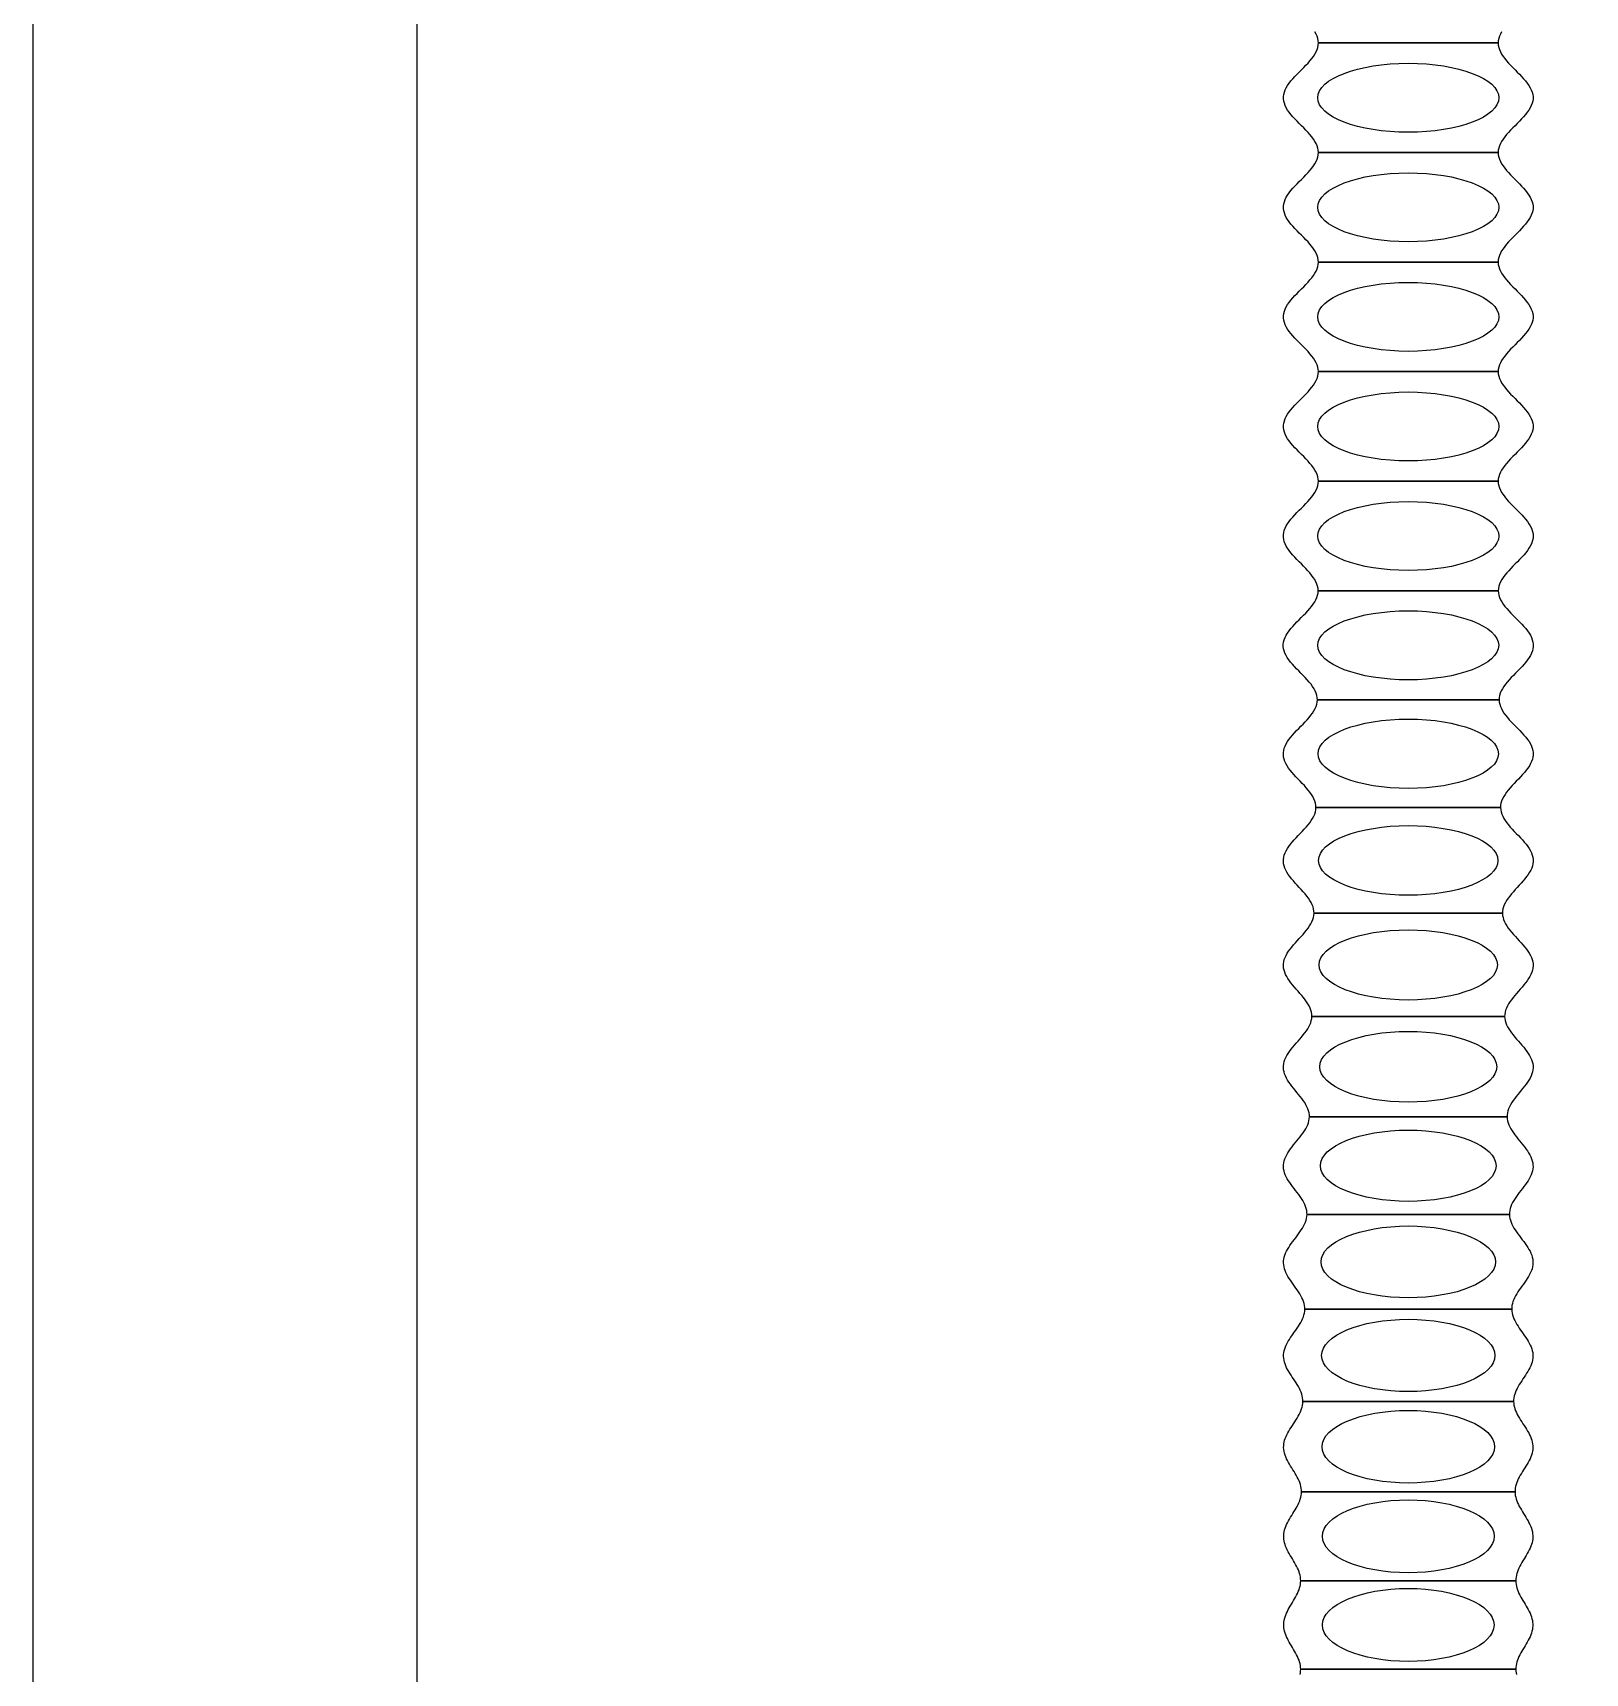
# Model space of a CAD drawing. Extents: x -130 to 140, y -1310 to 20.
# Drawn here: x -8.8 to -0.9, y -37.55 to -29.2 of the extents above; entities that cross this region are included whole.
import ezdxf

# ---------------------------------------------------------------- set-up
doc = ezdxf.new("R2010")
doc.units = 0

msp = doc.modelspace()

# ---------------------------------------------------------------- linework, layer by layer
at = {"layer": 'cure'}
msp.add_lwpolyline([(-6.8462, -52.5996), (6.8462, -52.5996), (6.8462, -22), (-6.8462, -22)], close=True, dxfattribs=at)
at = {"layer": 'M1_Neg'}
for points in [[(-1.3251, -29.1919), (-1.3313, -29.2033), (-1.3362, -29.2147), (-1.3398, -29.226), (-1.342, -29.2374), (-1.3427, -29.2488), (-2.2573, -29.2488), (-2.258, -29.2374), (-2.2602, -29.226), (-2.2638, -29.2147), (-2.2687, -29.2033), (-2.2749, -29.1919)], [(-2.3503, -37.5525), (-2.3486, -37.5433), (-2.3476, -37.534), (-2.3473, -37.5248), (-1.2527, -37.5248), (-1.2524, -37.534), (-1.2514, -37.5433), (-1.2497, -37.5525)]]:
    msp.add_lwpolyline(points, dxfattribs=at)
for points in [[(-2.2573, -29.8064), (-2.258, -29.795), (-2.2602, -29.7836), (-2.2638, -29.7723), (-2.2687, -29.7609), (-2.2749, -29.7495), (-2.2823, -29.7381), (-2.2907, -29.7267), (-2.3001, -29.7154), (-2.3102, -29.704), (-2.3209, -29.6926), (-2.332, -29.6812), (-2.3433, -29.6698), (-2.3547, -29.6585), (-2.366, -29.6471), (-2.3769, -29.6357), (-2.3873, -29.6243), (-2.397, -29.6129), (-2.406, -29.6016), (-2.4139, -29.5902), (-2.4207, -29.5788), (-2.4263, -29.5674), (-2.4306, -29.556), (-2.4334, -29.5447), (-2.4349, -29.5333), (-2.4349, -29.5219), (-2.4334, -29.5105), (-2.4306, -29.4992), (-2.4263, -29.4878), (-2.4207, -29.4764), (-2.4139, -29.465), (-2.406, -29.4536), (-2.397, -29.4423), (-2.3873, -29.4309), (-2.3769, -29.4195), (-2.366, -29.4081), (-2.3547, -29.3967), (-2.3433, -29.3854), (-2.332, -29.374), (-2.3209, -29.3626), (-2.3102, -29.3512), (-2.3001, -29.3398), (-2.2907, -29.3285), (-2.2823, -29.3171), (-2.2749, -29.3057), (-2.2687, -29.2943), (-2.2638, -29.2829), (-2.2602, -29.2716), (-2.258, -29.2602), (-2.2573, -29.2488), (-1.3427, -29.2488), (-1.342, -29.2602), (-1.3398, -29.2716), (-1.3362, -29.2829), (-1.3313, -29.2943), (-1.3251, -29.3057), (-1.3177, -29.3171), (-1.3093, -29.3285), (-1.2999, -29.3398), (-1.2898, -29.3512), (-1.2791, -29.3626), (-1.268, -29.374), (-1.2567, -29.3854), (-1.2453, -29.3967), (-1.234, -29.4081), (-1.2231, -29.4195), (-1.2127, -29.4309), (-1.203, -29.4423), (-1.194, -29.4536), (-1.1861, -29.465), (-1.1793, -29.4764), (-1.1737, -29.4878), (-1.1694, -29.4992), (-1.1666, -29.5105), (-1.1651, -29.5219), (-1.1651, -29.5333), (-1.1666, -29.5447), (-1.1694, -29.556), (-1.1737, -29.5674), (-1.1793, -29.5788), (-1.1861, -29.5902), (-1.194, -29.6016), (-1.203, -29.6129), (-1.2127, -29.6243), (-1.2231, -29.6357), (-1.234, -29.6471), (-1.2453, -29.6585), (-1.2567, -29.6698), (-1.268, -29.6812), (-1.2791, -29.6926), (-1.2898, -29.704), (-1.2999, -29.7154), (-1.3093, -29.7267), (-1.3177, -29.7381), (-1.3251, -29.7495), (-1.3313, -29.7609), (-1.3362, -29.7723), (-1.3398, -29.7836), (-1.342, -29.795), (-1.3427, -29.8064)], [(-2.2573, -30.364), (-2.258, -30.3526), (-2.2602, -30.3412), (-2.2638, -30.3299), (-2.2687, -30.3185), (-2.2749, -30.3071), (-2.2823, -30.2957), (-2.2907, -30.2843), (-2.3001, -30.273), (-2.3102, -30.2616), (-2.3209, -30.2502), (-2.332, -30.2388), (-2.3433, -30.2274), (-2.3547, -30.2161), (-2.366, -30.2047), (-2.3769, -30.1933), (-2.3873, -30.1819), (-2.397, -30.1705), (-2.406, -30.1592), (-2.4139, -30.1478), (-2.4207, -30.1364), (-2.4263, -30.125), (-2.4306, -30.1136), (-2.4334, -30.1023), (-2.4349, -30.0909), (-2.4349, -30.0795), (-2.4334, -30.0681), (-2.4306, -30.0568), (-2.4263, -30.0454), (-2.4207, -30.034), (-2.4139, -30.0226), (-2.406, -30.0112), (-2.397, -29.9999), (-2.3873, -29.9885), (-2.3769, -29.9771), (-2.366, -29.9657), (-2.3547, -29.9543), (-2.3433, -29.943), (-2.332, -29.9316), (-2.3209, -29.9202), (-2.3102, -29.9088), (-2.3001, -29.8974), (-2.2907, -29.8861), (-2.2823, -29.8747), (-2.2749, -29.8633), (-2.2687, -29.8519), (-2.2638, -29.8405), (-2.2602, -29.8292), (-2.258, -29.8178), (-2.2573, -29.8064), (-1.3427, -29.8064), (-1.342, -29.8178), (-1.3398, -29.8292), (-1.3362, -29.8405), (-1.3313, -29.8519), (-1.3251, -29.8633), (-1.3177, -29.8747), (-1.3093, -29.8861), (-1.2999, -29.8974), (-1.2898, -29.9088), (-1.2791, -29.9202), (-1.268, -29.9316), (-1.2567, -29.943), (-1.2453, -29.9543), (-1.234, -29.9657), (-1.2231, -29.9771), (-1.2127, -29.9885), (-1.203, -29.9999), (-1.194, -30.0112), (-1.1861, -30.0226), (-1.1793, -30.034), (-1.1737, -30.0454), (-1.1694, -30.0568), (-1.1666, -30.0681), (-1.1651, -30.0795), (-1.1651, -30.0909), (-1.1666, -30.1023), (-1.1694, -30.1136), (-1.1737, -30.125), (-1.1793, -30.1364), (-1.1861, -30.1478), (-1.194, -30.1592), (-1.203, -30.1705), (-1.2127, -30.1819), (-1.2231, -30.1933), (-1.234, -30.2047), (-1.2453, -30.2161), (-1.2567, -30.2274), (-1.268, -30.2388), (-1.2791, -30.2502), (-1.2898, -30.2616), (-1.2999, -30.273), (-1.3093, -30.2843), (-1.3177, -30.2957), (-1.3251, -30.3071), (-1.3313, -30.3185), (-1.3362, -30.3299), (-1.3398, -30.3412), (-1.342, -30.3526), (-1.3427, -30.364)], [(-2.2573, -30.9216), (-2.258, -30.9102), (-2.2602, -30.8988), (-2.2638, -30.8875), (-2.2687, -30.8761), (-2.2749, -30.8647), (-2.2823, -30.8533), (-2.2907, -30.8419), (-2.3001, -30.8306), (-2.3102, -30.8192), (-2.3209, -30.8078), (-2.332, -30.7964), (-2.3433, -30.785), (-2.3547, -30.7737), (-2.366, -30.7623), (-2.3769, -30.7509), (-2.3873, -30.7395), (-2.397, -30.7281), (-2.406, -30.7168), (-2.4139, -30.7054), (-2.4207, -30.694), (-2.4263, -30.6826), (-2.4306, -30.6712), (-2.4334, -30.6599), (-2.4349, -30.6485), (-2.4349, -30.6371), (-2.4334, -30.6257), (-2.4306, -30.6144), (-2.4263, -30.603), (-2.4207, -30.5916), (-2.4139, -30.5802), (-2.406, -30.5688), (-2.397, -30.5575), (-2.3873, -30.5461), (-2.3769, -30.5347), (-2.366, -30.5233), (-2.3547, -30.5119), (-2.3433, -30.5006), (-2.332, -30.4892), (-2.3209, -30.4778), (-2.3102, -30.4664), (-2.3001, -30.455), (-2.2907, -30.4437), (-2.2823, -30.4323), (-2.2749, -30.4209), (-2.2687, -30.4095), (-2.2638, -30.3981), (-2.2602, -30.3868), (-2.258, -30.3754), (-2.2573, -30.364), (-1.3427, -30.364), (-1.342, -30.3754), (-1.3398, -30.3868), (-1.3362, -30.3981), (-1.3313, -30.4095), (-1.3251, -30.4209), (-1.3177, -30.4323), (-1.3093, -30.4437), (-1.2999, -30.455), (-1.2898, -30.4664), (-1.2791, -30.4778), (-1.268, -30.4892), (-1.2567, -30.5006), (-1.2453, -30.5119), (-1.234, -30.5233), (-1.2231, -30.5347), (-1.2127, -30.5461), (-1.203, -30.5575), (-1.194, -30.5688), (-1.1861, -30.5802), (-1.1793, -30.5916), (-1.1737, -30.603), (-1.1694, -30.6144), (-1.1666, -30.6257), (-1.1651, -30.6371), (-1.1651, -30.6485), (-1.1666, -30.6599), (-1.1694, -30.6712), (-1.1737, -30.6826), (-1.1793, -30.694), (-1.1861, -30.7054), (-1.194, -30.7168), (-1.203, -30.7281), (-1.2127, -30.7395), (-1.2231, -30.7509), (-1.234, -30.7623), (-1.2453, -30.7737), (-1.2567, -30.785), (-1.268, -30.7964), (-1.2791, -30.8078), (-1.2898, -30.8192), (-1.2999, -30.8306), (-1.3093, -30.8419), (-1.3177, -30.8533), (-1.3251, -30.8647), (-1.3313, -30.8761), (-1.3362, -30.8875), (-1.3398, -30.8988), (-1.342, -30.9102), (-1.3427, -30.9216)], [(-2.2573, -31.4792), (-2.258, -31.4678), (-2.2602, -31.4564), (-2.2638, -31.4451), (-2.2687, -31.4337), (-2.2749, -31.4223), (-2.2823, -31.4109), (-2.2907, -31.3995), (-2.3001, -31.3882), (-2.3102, -31.3768), (-2.3209, -31.3654), (-2.332, -31.354), (-2.3433, -31.3426), (-2.3547, -31.3313), (-2.366, -31.3199), (-2.3769, -31.3085), (-2.3873, -31.2971), (-2.397, -31.2857), (-2.406, -31.2744), (-2.4139, -31.263), (-2.4207, -31.2516), (-2.4263, -31.2402), (-2.4306, -31.2288), (-2.4334, -31.2175), (-2.4349, -31.2061), (-2.4349, -31.1947), (-2.4334, -31.1833), (-2.4306, -31.172), (-2.4263, -31.1606), (-2.4207, -31.1492), (-2.4139, -31.1378), (-2.406, -31.1264), (-2.397, -31.1151), (-2.3873, -31.1037), (-2.3769, -31.0923), (-2.366, -31.0809), (-2.3547, -31.0695), (-2.3433, -31.0582), (-2.332, -31.0468), (-2.3209, -31.0354), (-2.3102, -31.024), (-2.3001, -31.0126), (-2.2907, -31.0013), (-2.2823, -30.9899), (-2.2749, -30.9785), (-2.2687, -30.9671), (-2.2638, -30.9557), (-2.2602, -30.9444), (-2.258, -30.933), (-2.2573, -30.9216), (-1.3427, -30.9216), (-1.342, -30.933), (-1.3398, -30.9444), (-1.3362, -30.9557), (-1.3313, -30.9671), (-1.3251, -30.9785), (-1.3177, -30.9899), (-1.3093, -31.0013), (-1.2999, -31.0126), (-1.2898, -31.024), (-1.2791, -31.0354), (-1.268, -31.0468), (-1.2567, -31.0582), (-1.2453, -31.0695), (-1.234, -31.0809), (-1.2231, -31.0923), (-1.2127, -31.1037), (-1.203, -31.1151), (-1.194, -31.1264), (-1.1861, -31.1378), (-1.1793, -31.1492), (-1.1737, -31.1606), (-1.1694, -31.172), (-1.1666, -31.1833), (-1.1651, -31.1947), (-1.1651, -31.2061), (-1.1666, -31.2175), (-1.1694, -31.2288), (-1.1737, -31.2402), (-1.1793, -31.2516), (-1.1861, -31.263), (-1.194, -31.2744), (-1.203, -31.2857), (-1.2127, -31.2971), (-1.2231, -31.3085), (-1.234, -31.3199), (-1.2453, -31.3313), (-1.2567, -31.3426), (-1.268, -31.354), (-1.2791, -31.3654), (-1.2898, -31.3768), (-1.2999, -31.3882), (-1.3093, -31.3995), (-1.3177, -31.4109), (-1.3251, -31.4223), (-1.3313, -31.4337), (-1.3362, -31.4451), (-1.3398, -31.4564), (-1.342, -31.4678), (-1.3427, -31.4792)], [(-2.2583, -32.0368), (-2.259, -32.0254), (-2.2612, -32.014), (-2.2648, -32.0027), (-2.2697, -31.9913), (-2.2759, -31.9799), (-2.2832, -31.9685), (-2.2917, -31.9571), (-2.301, -31.9458), (-2.3111, -31.9344), (-2.3217, -31.923), (-2.3328, -31.9116), (-2.3441, -31.9002), (-2.3555, -31.8889), (-2.3667, -31.8775), (-2.3776, -31.8661), (-2.388, -31.8547), (-2.3977, -31.8433), (-2.4066, -31.832), (-2.4145, -31.8206), (-2.4213, -31.8092), (-2.4269, -31.7978), (-2.4311, -31.7864), (-2.434, -31.7751), (-2.4354, -31.7637), (-2.4354, -31.7523), (-2.4339, -31.7409), (-2.431, -31.7296), (-2.4267, -31.7182), (-2.4211, -31.7068), (-2.4143, -31.6954), (-2.4063, -31.684), (-2.3974, -31.6727), (-2.3876, -31.6613), (-2.3772, -31.6499), (-2.3663, -31.6385), (-2.355, -31.6271), (-2.3436, -31.6158), (-2.3322, -31.6044), (-2.3211, -31.593), (-2.3104, -31.5816), (-2.3003, -31.5702), (-2.2909, -31.5589), (-2.2824, -31.5475), (-2.275, -31.5361), (-2.2688, -31.5247), (-2.2638, -31.5133), (-2.2602, -31.502), (-2.258, -31.4906), (-2.2573, -31.4792), (-1.3427, -31.4792), (-1.342, -31.4906), (-1.3398, -31.502), (-1.3362, -31.5133), (-1.3312, -31.5247), (-1.325, -31.5361), (-1.3176, -31.5475), (-1.3091, -31.5589), (-1.2997, -31.5702), (-1.2896, -31.5816), (-1.2789, -31.593), (-1.2678, -31.6044), (-1.2564, -31.6158), (-1.245, -31.6271), (-1.2337, -31.6385), (-1.2228, -31.6499), (-1.2124, -31.6613), (-1.2026, -31.6727), (-1.1937, -31.684), (-1.1857, -31.6954), (-1.1789, -31.7068), (-1.1733, -31.7182), (-1.169, -31.7296), (-1.1661, -31.7409), (-1.1646, -31.7523), (-1.1646, -31.7637), (-1.166, -31.7751), (-1.1689, -31.7864), (-1.1731, -31.7978), (-1.1787, -31.8092), (-1.1855, -31.8206), (-1.1934, -31.832), (-1.2023, -31.8433), (-1.212, -31.8547), (-1.2224, -31.8661), (-1.2333, -31.8775), (-1.2445, -31.8889), (-1.2559, -31.9002), (-1.2672, -31.9116), (-1.2783, -31.923), (-1.2889, -31.9344), (-1.299, -31.9458), (-1.3083, -31.9571), (-1.3168, -31.9685), (-1.3241, -31.9799), (-1.3303, -31.9913), (-1.3352, -32.0027), (-1.3388, -32.014), (-1.341, -32.0254), (-1.3417, -32.0368)], [(-2.2623, -32.5919), (-2.2629, -32.5806), (-2.265, -32.5692), (-2.2685, -32.5579), (-2.2733, -32.5466), (-2.2793, -32.5353), (-2.2866, -32.5239), (-2.2948, -32.5126), (-2.304, -32.5013), (-2.3139, -32.4899), (-2.3243, -32.4786), (-2.3352, -32.4673), (-2.3464, -32.456), (-2.3575, -32.4446), (-2.3686, -32.4333), (-2.3793, -32.422), (-2.3895, -32.4106), (-2.399, -32.3993), (-2.4077, -32.388), (-2.4155, -32.3767), (-2.4221, -32.3653), (-2.4276, -32.354), (-2.4317, -32.3427), (-2.4345, -32.3313), (-2.4359, -32.32), (-2.4358, -32.3087), (-2.4343, -32.2974), (-2.4313, -32.286), (-2.427, -32.2747), (-2.4214, -32.2634), (-2.4146, -32.252), (-2.4067, -32.2407), (-2.3978, -32.2294), (-2.3881, -32.2181), (-2.3777, -32.2067), (-2.3669, -32.1954), (-2.3557, -32.1841), (-2.3443, -32.1727), (-2.333, -32.1614), (-2.322, -32.1501), (-2.3113, -32.1388), (-2.3013, -32.1274), (-2.292, -32.1161), (-2.2836, -32.1048), (-2.2762, -32.0934), (-2.27, -32.0821), (-2.265, -32.0708), (-2.2614, -32.0595), (-2.2591, -32.0481), (-2.2583, -32.0368), (-1.3417, -32.0368), (-1.3409, -32.0481), (-1.3386, -32.0595), (-1.335, -32.0708), (-1.33, -32.0821), (-1.3238, -32.0934), (-1.3164, -32.1048), (-1.308, -32.1161), (-1.2987, -32.1274), (-1.2887, -32.1388), (-1.278, -32.1501), (-1.267, -32.1614), (-1.2557, -32.1727), (-1.2443, -32.1841), (-1.2331, -32.1954), (-1.2223, -32.2067), (-1.2119, -32.2181), (-1.2022, -32.2294), (-1.1933, -32.2407), (-1.1854, -32.252), (-1.1786, -32.2634), (-1.173, -32.2747), (-1.1687, -32.286), (-1.1657, -32.2974), (-1.1642, -32.3087), (-1.1641, -32.32), (-1.1655, -32.3313), (-1.1683, -32.3427), (-1.1724, -32.354), (-1.1779, -32.3653), (-1.1845, -32.3767), (-1.1923, -32.388), (-1.201, -32.3993), (-1.2105, -32.4106), (-1.2207, -32.422), (-1.2314, -32.4333), (-1.2425, -32.4446), (-1.2536, -32.456), (-1.2648, -32.4673), (-1.2757, -32.4786), (-1.2861, -32.4899), (-1.296, -32.5013), (-1.3052, -32.5126), (-1.3134, -32.5239), (-1.3207, -32.5353), (-1.3267, -32.5466), (-1.3315, -32.5579), (-1.335, -32.5692), (-1.3371, -32.5806), (-1.3377, -32.5919)], [(-2.2696, -33.1401), (-2.2701, -33.1289), (-2.272, -33.1177), (-2.2753, -33.1066), (-2.2799, -33.0954), (-2.2857, -33.0842), (-2.2926, -33.073), (-2.3005, -33.0618), (-2.3093, -33.0506), (-2.3188, -33.0394), (-2.3288, -33.0282), (-2.3393, -33.017), (-2.35, -33.0059), (-2.3607, -32.9947), (-2.3713, -32.9835), (-2.3816, -32.9723), (-2.3914, -32.9611), (-2.4006, -32.9499), (-2.4089, -32.9387), (-2.4163, -32.9275), (-2.4227, -32.9164), (-2.4279, -32.9052), (-2.4318, -32.894), (-2.4344, -32.8828), (-2.4357, -32.8716), (-2.4355, -32.8604), (-2.434, -32.8492), (-2.4311, -32.838), (-2.4269, -32.8268), (-2.4214, -32.8157), (-2.4147, -32.8045), (-2.407, -32.7933), (-2.3983, -32.7821), (-2.3889, -32.7709), (-2.3788, -32.7597), (-2.3682, -32.7485), (-2.3573, -32.7373), (-2.3463, -32.7262), (-2.3353, -32.715), (-2.3245, -32.7038), (-2.3142, -32.6926), (-2.3044, -32.6814), (-2.2953, -32.6702), (-2.2871, -32.659), (-2.2799, -32.6478), (-2.2738, -32.6366), (-2.2689, -32.6255), (-2.2654, -32.6143), (-2.2631, -32.6031), (-2.2623, -32.5919), (-1.3377, -32.5919), (-1.3369, -32.6031), (-1.3346, -32.6143), (-1.3311, -32.6255), (-1.3262, -32.6366), (-1.3201, -32.6478), (-1.3129, -32.659), (-1.3047, -32.6702), (-1.2956, -32.6814), (-1.2858, -32.6926), (-1.2755, -32.7038), (-1.2647, -32.715), (-1.2537, -32.7262), (-1.2427, -32.7373), (-1.2318, -32.7485), (-1.2212, -32.7597), (-1.2111, -32.7709), (-1.2017, -32.7821), (-1.193, -32.7933), (-1.1853, -32.8045), (-1.1786, -32.8157), (-1.1731, -32.8268), (-1.1689, -32.838), (-1.166, -32.8492), (-1.1645, -32.8604), (-1.1643, -32.8716), (-1.1656, -32.8828), (-1.1682, -32.894), (-1.1721, -32.9052), (-1.1773, -32.9164), (-1.1837, -32.9275), (-1.1911, -32.9387), (-1.1994, -32.9499), (-1.2086, -32.9611), (-1.2184, -32.9723), (-1.2287, -32.9835), (-1.2393, -32.9947), (-1.25, -33.0059), (-1.2607, -33.017), (-1.2712, -33.0282), (-1.2812, -33.0394), (-1.2907, -33.0506), (-1.2995, -33.0618), (-1.3074, -33.073), (-1.3143, -33.0842), (-1.3201, -33.0954), (-1.3247, -33.1066), (-1.328, -33.1177), (-1.3299, -33.1289), (-1.3304, -33.1401)], [(-2.2793, -33.6781), (-2.2797, -33.6671), (-2.2815, -33.6561), (-2.2846, -33.6451), (-2.2888, -33.6342), (-2.2943, -33.6232), (-2.3008, -33.6122), (-2.3082, -33.6012), (-2.3165, -33.5902), (-2.3254, -33.5793), (-2.3349, -33.5683), (-2.3448, -33.5573), (-2.3549, -33.5463), (-2.365, -33.5353), (-2.375, -33.5244), (-2.3847, -33.5134), (-2.3939, -33.5024), (-2.4026, -33.4914), (-2.4105, -33.4805), (-2.4174, -33.4695), (-2.4234, -33.4585), (-2.4283, -33.4475), (-2.432, -33.4365), (-2.4344, -33.4256), (-2.4355, -33.4146), (-2.4353, -33.4036), (-2.4338, -33.3926), (-2.431, -33.3816), (-2.4269, -33.3707), (-2.4216, -33.3597), (-2.4153, -33.3487), (-2.4079, -33.3377), (-2.3996, -33.3268), (-2.3906, -33.3158), (-2.3809, -33.3048), (-2.3708, -33.2938), (-2.3604, -33.2828), (-2.3499, -33.2719), (-2.3395, -33.2609), (-2.3292, -33.2499), (-2.3193, -33.2389), (-2.3099, -33.2279), (-2.3013, -33.217), (-2.2934, -33.206), (-2.2865, -33.195), (-2.2807, -33.184), (-2.276, -33.1731), (-2.2726, -33.1621), (-2.2704, -33.1511), (-2.2696, -33.1401), (-1.3304, -33.1401), (-1.3296, -33.1511), (-1.3274, -33.1621), (-1.324, -33.1731), (-1.3193, -33.184), (-1.3135, -33.195), (-1.3066, -33.206), (-1.2987, -33.217), (-1.2901, -33.2279), (-1.2807, -33.2389), (-1.2708, -33.2499), (-1.2605, -33.2609), (-1.2501, -33.2719), (-1.2396, -33.2828), (-1.2292, -33.2938), (-1.2191, -33.3048), (-1.2094, -33.3158), (-1.2004, -33.3268), (-1.1921, -33.3377), (-1.1847, -33.3487), (-1.1784, -33.3597), (-1.1731, -33.3707), (-1.169, -33.3816), (-1.1662, -33.3926), (-1.1647, -33.4036), (-1.1645, -33.4146), (-1.1656, -33.4256), (-1.168, -33.4365), (-1.1717, -33.4475), (-1.1766, -33.4585), (-1.1826, -33.4695), (-1.1895, -33.4805), (-1.1974, -33.4914), (-1.2061, -33.5024), (-1.2153, -33.5134), (-1.225, -33.5244), (-1.235, -33.5353), (-1.2451, -33.5463), (-1.2552, -33.5573), (-1.2651, -33.5683), (-1.2746, -33.5793), (-1.2835, -33.5902), (-1.2918, -33.6012), (-1.2992, -33.6122), (-1.3057, -33.6232), (-1.3112, -33.6342), (-1.3154, -33.6451), (-1.3185, -33.6561), (-1.3203, -33.6671), (-1.3207, -33.6781)], [(-2.2906, -34.2033), (-2.291, -34.1926), (-2.2926, -34.1819), (-2.2954, -34.1712), (-2.2994, -34.1605), (-2.3044, -34.1497), (-2.3104, -34.139), (-2.3173, -34.1283), (-2.325, -34.1176), (-2.3333, -34.1069), (-2.3421, -34.0961), (-2.3513, -34.0854), (-2.3606, -34.0747), (-2.37, -34.064), (-2.3793, -34.0533), (-2.3883, -34.0425), (-2.3969, -34.0318), (-2.4049, -34.0211), (-2.4122, -34.0104), (-2.4187, -33.9997), (-2.4242, -33.9889), (-2.4287, -33.9782), (-2.4321, -33.9675), (-2.4343, -33.9568), (-2.4353, -33.9461), (-2.4351, -33.9353), (-2.4336, -33.9246), (-2.4309, -33.9139), (-2.4271, -33.9032), (-2.4221, -33.8925), (-2.4161, -33.8817), (-2.4092, -33.871), (-2.4014, -33.8603), (-2.393, -33.8496), (-2.3839, -33.8389), (-2.3744, -33.8281), (-2.3647, -33.8174), (-2.3548, -33.8067), (-2.345, -33.796), (-2.3354, -33.7853), (-2.3261, -33.7745), (-2.3173, -33.7638), (-2.3092, -33.7531), (-2.3018, -33.7424), (-2.2954, -33.7317), (-2.2899, -33.721), (-2.2855, -33.7102), (-2.2822, -33.6995), (-2.2801, -33.6888), (-2.2793, -33.6781), (-1.3207, -33.6781), (-1.3199, -33.6888), (-1.3178, -33.6995), (-1.3145, -33.7102), (-1.3101, -33.721), (-1.3046, -33.7317), (-1.2982, -33.7424), (-1.2908, -33.7531), (-1.2827, -33.7638), (-1.2739, -33.7745), (-1.2646, -33.7853), (-1.255, -33.796), (-1.2452, -33.8067), (-1.2353, -33.8174), (-1.2256, -33.8281), (-1.2161, -33.8389), (-1.207, -33.8496), (-1.1986, -33.8603), (-1.1908, -33.871), (-1.1839, -33.8817), (-1.1779, -33.8925), (-1.1729, -33.9032), (-1.1691, -33.9139), (-1.1664, -33.9246), (-1.1649, -33.9353), (-1.1647, -33.9461), (-1.1657, -33.9568), (-1.1679, -33.9675), (-1.1713, -33.9782), (-1.1758, -33.9889), (-1.1813, -33.9997), (-1.1878, -34.0104), (-1.1951, -34.0211), (-1.2031, -34.0318), (-1.2117, -34.0425), (-1.2207, -34.0533), (-1.23, -34.064), (-1.2394, -34.0747), (-1.2487, -34.0854), (-1.2579, -34.0961), (-1.2667, -34.1069), (-1.275, -34.1176), (-1.2827, -34.1283), (-1.2896, -34.139), (-1.2956, -34.1497), (-1.3006, -34.1605), (-1.3046, -34.1712), (-1.3074, -34.1819), (-1.309, -34.1926), (-1.3094, -34.2033)], [(-2.3028, -34.7145), (-2.3031, -34.704), (-2.3046, -34.6936), (-2.3071, -34.6832), (-2.3107, -34.6727), (-2.3153, -34.6623), (-2.3208, -34.6519), (-2.3271, -34.6414), (-2.3342, -34.631), (-2.3418, -34.6206), (-2.3498, -34.6101), (-2.3582, -34.5997), (-2.3668, -34.5893), (-2.3754, -34.5788), (-2.3839, -34.5684), (-2.3922, -34.558), (-2.4, -34.5476), (-2.4074, -34.5371), (-2.4141, -34.5267), (-2.42, -34.5163), (-2.425, -34.5058), (-2.4291, -34.4954), (-2.4322, -34.485), (-2.4342, -34.4745), (-2.4351, -34.4641), (-2.4349, -34.4537), (-2.4335, -34.4432), (-2.431, -34.4328), (-2.4274, -34.4224), (-2.4228, -34.412), (-2.4172, -34.4015), (-2.4108, -34.3911), (-2.4036, -34.3807), (-2.3958, -34.3702), (-2.3875, -34.3598), (-2.3787, -34.3494), (-2.3697, -34.3389), (-2.3606, -34.3285), (-2.3515, -34.3181), (-2.3426, -34.3076), (-2.3341, -34.2972), (-2.3259, -34.2868), (-2.3184, -34.2764), (-2.3116, -34.2659), (-2.3056, -34.2555), (-2.3005, -34.2451), (-2.2964, -34.2346), (-2.2934, -34.2242), (-2.2914, -34.2138), (-2.2906, -34.2033), (-1.3094, -34.2033), (-1.3086, -34.2138), (-1.3066, -34.2242), (-1.3036, -34.2346), (-1.2995, -34.2451), (-1.2944, -34.2555), (-1.2884, -34.2659), (-1.2816, -34.2764), (-1.2741, -34.2868), (-1.2659, -34.2972), (-1.2574, -34.3076), (-1.2485, -34.3181), (-1.2394, -34.3285), (-1.2303, -34.3389), (-1.2213, -34.3494), (-1.2125, -34.3598), (-1.2042, -34.3702), (-1.1964, -34.3807), (-1.1892, -34.3911), (-1.1828, -34.4015), (-1.1772, -34.412), (-1.1726, -34.4224), (-1.169, -34.4328), (-1.1665, -34.4432), (-1.1651, -34.4537), (-1.1649, -34.4641), (-1.1658, -34.4745), (-1.1678, -34.485), (-1.1709, -34.4954), (-1.175, -34.5058), (-1.18, -34.5163), (-1.1859, -34.5267), (-1.1926, -34.5371), (-1.2, -34.5476), (-1.2078, -34.558), (-1.2161, -34.5684), (-1.2246, -34.5788), (-1.2332, -34.5893), (-1.2418, -34.5997), (-1.2502, -34.6101), (-1.2582, -34.6206), (-1.2658, -34.631), (-1.2729, -34.6414), (-1.2792, -34.6519), (-1.2847, -34.6623), (-1.2893, -34.6727), (-1.2929, -34.6832), (-1.2954, -34.6936), (-1.2969, -34.704), (-1.2972, -34.7145)], [(-2.315, -35.2109), (-2.3153, -35.2008), (-2.3166, -35.1907), (-2.3189, -35.1805), (-2.3221, -35.1704), (-2.3263, -35.1603), (-2.3312, -35.1501), (-2.337, -35.14), (-2.3433, -35.1299), (-2.3503, -35.1197), (-2.3576, -35.1096), (-2.3652, -35.0995), (-2.373, -35.0893), (-2.3808, -35.0792), (-2.3885, -35.0691), (-2.396, -35.059), (-2.4031, -35.0488), (-2.4098, -35.0387), (-2.4159, -35.0286), (-2.4212, -35.0184), (-2.4258, -35.0083), (-2.4295, -34.9982), (-2.4323, -34.988), (-2.4341, -34.9779), (-2.4349, -34.9678), (-2.4346, -34.9576), (-2.4334, -34.9475), (-2.4311, -34.9374), (-2.4278, -34.9272), (-2.4236, -34.9171), (-2.4185, -34.907), (-2.4126, -34.8968), (-2.4061, -34.8867), (-2.3989, -34.8766), (-2.3913, -34.8664), (-2.3833, -34.8563), (-2.3751, -34.8462), (-2.3668, -34.836), (-2.3585, -34.8259), (-2.3504, -34.8158), (-2.3425, -34.8056), (-2.3351, -34.7955), (-2.3283, -34.7854), (-2.322, -34.7752), (-2.3166, -34.7651), (-2.3119, -34.755), (-2.3082, -34.7448), (-2.3054, -34.7347), (-2.3036, -34.7246), (-2.3028, -34.7145), (-1.2972, -34.7145), (-1.2964, -34.7246), (-1.2946, -34.7347), (-1.2918, -34.7448), (-1.2881, -34.755), (-1.2834, -34.7651), (-1.278, -34.7752), (-1.2717, -34.7854), (-1.2649, -34.7955), (-1.2575, -34.8056), (-1.2496, -34.8158), (-1.2415, -34.8259), (-1.2332, -34.836), (-1.2249, -34.8462), (-1.2167, -34.8563), (-1.2087, -34.8664), (-1.2011, -34.8766), (-1.1939, -34.8867), (-1.1874, -34.8968), (-1.1815, -34.907), (-1.1764, -34.9171), (-1.1722, -34.9272), (-1.1689, -34.9374), (-1.1666, -34.9475), (-1.1654, -34.9576), (-1.1651, -34.9678), (-1.1659, -34.9779), (-1.1677, -34.988), (-1.1705, -34.9982), (-1.1742, -35.0083), (-1.1788, -35.0184), (-1.1841, -35.0286), (-1.1902, -35.0387), (-1.1969, -35.0488), (-1.204, -35.059), (-1.2115, -35.0691), (-1.2192, -35.0792), (-1.227, -35.0893), (-1.2348, -35.0995), (-1.2424, -35.1096), (-1.2497, -35.1197), (-1.2567, -35.1299), (-1.263, -35.14), (-1.2688, -35.1501), (-1.2737, -35.1603), (-1.2779, -35.1704), (-1.2811, -35.1805), (-1.2834, -35.1907), (-1.2847, -35.2008), (-1.285, -35.2109)], [(-2.3264, -35.6933), (-2.3266, -35.6834), (-2.3278, -35.6736), (-2.3298, -35.6637), (-2.3328, -35.6539), (-2.3365, -35.6441), (-2.341, -35.6342), (-2.3462, -35.6244), (-2.3519, -35.6145), (-2.3582, -35.6047), (-2.3648, -35.5948), (-2.3717, -35.585), (-2.3787, -35.5751), (-2.3858, -35.5653), (-2.3928, -35.5555), (-2.3996, -35.5456), (-2.406, -35.5358), (-2.412, -35.5259), (-2.4175, -35.5161), (-2.4223, -35.5062), (-2.4265, -35.4964), (-2.4298, -35.4866), (-2.4323, -35.4767), (-2.434, -35.4669), (-2.4347, -35.457), (-2.4344, -35.4472), (-2.4333, -35.4373), (-2.4312, -35.4275), (-2.4282, -35.4177), (-2.4244, -35.4078), (-2.4198, -35.398), (-2.4145, -35.3881), (-2.4085, -35.3783), (-2.4021, -35.3684), (-2.3951, -35.3586), (-2.3879, -35.3487), (-2.3805, -35.3389), (-2.3729, -35.3291), (-2.3654, -35.3192), (-2.3581, -35.3094), (-2.351, -35.2995), (-2.3443, -35.2897), (-2.3381, -35.2798), (-2.3324, -35.27), (-2.3275, -35.2602), (-2.3233, -35.2503), (-2.3199, -35.2405), (-2.3173, -35.2306), (-2.3157, -35.2208), (-2.315, -35.2109), (-1.285, -35.2109), (-1.2843, -35.2208), (-1.2827, -35.2306), (-1.2801, -35.2405), (-1.2767, -35.2503), (-1.2725, -35.2602), (-1.2676, -35.27), (-1.2619, -35.2798), (-1.2557, -35.2897), (-1.249, -35.2995), (-1.2419, -35.3094), (-1.2346, -35.3192), (-1.2271, -35.3291), (-1.2195, -35.3389), (-1.2121, -35.3487), (-1.2049, -35.3586), (-1.1979, -35.3684), (-1.1915, -35.3783), (-1.1855, -35.3881), (-1.1802, -35.398), (-1.1756, -35.4078), (-1.1718, -35.4177), (-1.1688, -35.4275), (-1.1667, -35.4373), (-1.1656, -35.4472), (-1.1653, -35.457), (-1.166, -35.4669), (-1.1677, -35.4767), (-1.1702, -35.4866), (-1.1735, -35.4964), (-1.1777, -35.5062), (-1.1825, -35.5161), (-1.188, -35.5259), (-1.194, -35.5358), (-1.2004, -35.5456), (-1.2072, -35.5555), (-1.2142, -35.5653), (-1.2213, -35.5751), (-1.2283, -35.585), (-1.2352, -35.5948), (-1.2418, -35.6047), (-1.2481, -35.6145), (-1.2538, -35.6244), (-1.259, -35.6342), (-1.2635, -35.6441), (-1.2672, -35.6539), (-1.2702, -35.6637), (-1.2722, -35.6736), (-1.2734, -35.6834), (-1.2736, -35.6933)], [(-2.3361, -36.1629), (-2.3363, -36.1533), (-2.3374, -36.1437), (-2.3393, -36.1342), (-2.3419, -36.1246), (-2.3453, -36.115), (-2.3494, -36.1054), (-2.3541, -36.0958), (-2.3593, -36.0862), (-2.365, -36.0767), (-2.371, -36.0671), (-2.3773, -36.0575), (-2.3837, -36.0479), (-2.3901, -36.0383), (-2.3964, -36.0287), (-2.4025, -36.0191), (-2.4084, -36.0096), (-2.4138, -36), (-2.4188, -35.9904), (-2.4232, -35.9808), (-2.427, -35.9712), (-2.43, -35.9616), (-2.4323, -35.9521), (-2.4338, -35.9425), (-2.4344, -35.9329), (-2.4342, -35.9233), (-2.4332, -35.9137), (-2.4313, -35.9041), (-2.4286, -35.8945), (-2.4252, -35.885), (-2.421, -35.8754), (-2.4162, -35.8658), (-2.4109, -35.8562), (-2.405, -35.8466), (-2.3988, -35.837), (-2.3922, -35.8275), (-2.3855, -35.8179), (-2.3787, -35.8083), (-2.3719, -35.7987), (-2.3653, -35.7891), (-2.3589, -35.7795), (-2.3528, -35.7699), (-2.3472, -35.7604), (-2.3421, -35.7508), (-2.3376, -35.7412), (-2.3338, -35.7316), (-2.3307, -35.722), (-2.3284, -35.7124), (-2.327, -35.7029), (-2.3264, -35.6933), (-1.2736, -35.6933), (-1.273, -35.7029), (-1.2716, -35.7124), (-1.2693, -35.722), (-1.2662, -35.7316), (-1.2624, -35.7412), (-1.2579, -35.7508), (-1.2528, -35.7604), (-1.2472, -35.7699), (-1.2411, -35.7795), (-1.2347, -35.7891), (-1.2281, -35.7987), (-1.2213, -35.8083), (-1.2145, -35.8179), (-1.2078, -35.8275), (-1.2012, -35.837), (-1.195, -35.8466), (-1.1891, -35.8562), (-1.1838, -35.8658), (-1.179, -35.8754), (-1.1748, -35.885), (-1.1714, -35.8945), (-1.1687, -35.9041), (-1.1668, -35.9137), (-1.1658, -35.9233), (-1.1656, -35.9329), (-1.1662, -35.9425), (-1.1677, -35.9521), (-1.17, -35.9616), (-1.173, -35.9712), (-1.1768, -35.9808), (-1.1812, -35.9904), (-1.1862, -36), (-1.1916, -36.0096), (-1.1975, -36.0191), (-1.2036, -36.0287), (-1.2099, -36.0383), (-1.2163, -36.0479), (-1.2227, -36.0575), (-1.229, -36.0671), (-1.235, -36.0767), (-1.2407, -36.0862), (-1.2459, -36.0958), (-1.2506, -36.1054), (-1.2547, -36.115), (-1.2581, -36.1246), (-1.2607, -36.1342), (-1.2626, -36.1437), (-1.2637, -36.1533), (-1.2639, -36.1629)], [(-2.3433, -36.6223), (-2.3436, -36.6129), (-2.3446, -36.6035), (-2.3463, -36.5942), (-2.3488, -36.5848), (-2.352, -36.5754), (-2.3557, -36.566), (-2.3601, -36.5567), (-2.3649, -36.5473), (-2.3701, -36.5379), (-2.3757, -36.5285), (-2.3814, -36.5192), (-2.3873, -36.5098), (-2.3932, -36.5004), (-2.399, -36.491), (-2.4047, -36.4817), (-2.4101, -36.4723), (-2.4151, -36.4629), (-2.4197, -36.4535), (-2.4238, -36.4442), (-2.4272, -36.4348), (-2.4301, -36.4254), (-2.4322, -36.416), (-2.4336, -36.4067), (-2.4342, -36.3973), (-2.434, -36.3879), (-2.4331, -36.3785), (-2.4314, -36.3692), (-2.429, -36.3598), (-2.4259, -36.3504), (-2.4221, -36.341), (-2.4178, -36.3317), (-2.4129, -36.3223), (-2.4076, -36.3129), (-2.4019, -36.3035), (-2.3959, -36.2942), (-2.3898, -36.2848), (-2.3836, -36.2754), (-2.3774, -36.266), (-2.3714, -36.2567), (-2.3655, -36.2473), (-2.36, -36.2379), (-2.3549, -36.2285), (-2.3503, -36.2192), (-2.3462, -36.2098), (-2.3427, -36.2004), (-2.34, -36.191), (-2.3379, -36.1817), (-2.3366, -36.1723), (-2.3361, -36.1629), (-1.2639, -36.1629), (-1.2634, -36.1723), (-1.2621, -36.1817), (-1.26, -36.191), (-1.2573, -36.2004), (-1.2538, -36.2098), (-1.2497, -36.2192), (-1.2451, -36.2285), (-1.24, -36.2379), (-1.2345, -36.2473), (-1.2286, -36.2567), (-1.2226, -36.266), (-1.2164, -36.2754), (-1.2102, -36.2848), (-1.2041, -36.2942), (-1.1981, -36.3035), (-1.1924, -36.3129), (-1.1871, -36.3223), (-1.1822, -36.3317), (-1.1779, -36.341), (-1.1741, -36.3504), (-1.171, -36.3598), (-1.1686, -36.3692), (-1.1669, -36.3785), (-1.166, -36.3879), (-1.1658, -36.3973), (-1.1664, -36.4067), (-1.1678, -36.416), (-1.1699, -36.4254), (-1.1728, -36.4348), (-1.1762, -36.4442), (-1.1803, -36.4535), (-1.1849, -36.4629), (-1.1899, -36.4723), (-1.1953, -36.4817), (-1.201, -36.491), (-1.2068, -36.5004), (-1.2127, -36.5098), (-1.2186, -36.5192), (-1.2243, -36.5285), (-1.2299, -36.5379), (-1.2351, -36.5473), (-1.2399, -36.5567), (-1.2443, -36.566), (-1.248, -36.5754), (-1.2512, -36.5848), (-1.2537, -36.5942), (-1.2554, -36.6035), (-1.2564, -36.6129), (-1.2567, -36.6223)], [(-2.3473, -37.0748), (-2.3476, -37.0656), (-2.3486, -37.0563), (-2.3503, -37.0471), (-2.3527, -37.0379), (-2.3557, -37.0286), (-2.3593, -37.0194), (-2.3634, -37.0102), (-2.368, -37.0009), (-2.373, -36.9917), (-2.3782, -36.9825), (-2.3837, -36.9732), (-2.3892, -36.964), (-2.3948, -36.9547), (-2.4004, -36.9455), (-2.4057, -36.9363), (-2.4109, -36.927), (-2.4156, -36.9178), (-2.42, -36.9086), (-2.4239, -36.8993), (-2.4272, -36.8901), (-2.4299, -36.8809), (-2.4319, -36.8716), (-2.4333, -36.8624), (-2.4339, -36.8532), (-2.4339, -36.8439), (-2.4331, -36.8347), (-2.4315, -36.8255), (-2.4293, -36.8162), (-2.4265, -36.807), (-2.423, -36.7978), (-2.4189, -36.7885), (-2.4144, -36.7793), (-2.4095, -36.7701), (-2.4042, -36.7608), (-2.3987, -36.7516), (-2.393, -36.7423), (-2.3872, -36.7331), (-2.3815, -36.7239), (-2.3759, -36.7146), (-2.3705, -36.7054), (-2.3653, -36.6962), (-2.3606, -36.6869), (-2.3563, -36.6777), (-2.3525, -36.6685), (-2.3494, -36.6592), (-2.3468, -36.65), (-2.3449, -36.6408), (-2.3438, -36.6315), (-2.3433, -36.6223), (-1.2567, -36.6223), (-1.2562, -36.6315), (-1.2551, -36.6408), (-1.2532, -36.65), (-1.2506, -36.6592), (-1.2475, -36.6685), (-1.2437, -36.6777), (-1.2394, -36.6869), (-1.2347, -36.6962), (-1.2295, -36.7054), (-1.2241, -36.7146), (-1.2185, -36.7239), (-1.2128, -36.7331), (-1.207, -36.7423), (-1.2013, -36.7516), (-1.1958, -36.7608), (-1.1905, -36.7701), (-1.1856, -36.7793), (-1.1811, -36.7885), (-1.177, -36.7978), (-1.1735, -36.807), (-1.1707, -36.8162), (-1.1685, -36.8255), (-1.1669, -36.8347), (-1.1661, -36.8439), (-1.1661, -36.8532), (-1.1667, -36.8624), (-1.1681, -36.8716), (-1.1701, -36.8809), (-1.1728, -36.8901), (-1.1761, -36.8993), (-1.18, -36.9086), (-1.1844, -36.9178), (-1.1891, -36.927), (-1.1943, -36.9363), (-1.1996, -36.9455), (-1.2052, -36.9547), (-1.2108, -36.964), (-1.2163, -36.9732), (-1.2218, -36.9825), (-1.227, -36.9917), (-1.232, -37.0009), (-1.2366, -37.0102), (-1.2407, -37.0194), (-1.2443, -37.0286), (-1.2473, -37.0379), (-1.2497, -37.0471), (-1.2514, -37.0563), (-1.2524, -37.0656), (-1.2527, -37.0748)], [(-2.3473, -37.5248), (-2.3477, -37.5156), (-2.3487, -37.5064), (-2.3505, -37.4972), (-2.3529, -37.4881), (-2.3559, -37.4789), (-2.3595, -37.4697), (-2.3636, -37.4605), (-2.3681, -37.4513), (-2.3731, -37.4421), (-2.3783, -37.433), (-2.3837, -37.4238), (-2.3892, -37.4146), (-2.3947, -37.4054), (-2.4002, -37.3962), (-2.4055, -37.387), (-2.4106, -37.3779), (-2.4153, -37.3687), (-2.4197, -37.3595), (-2.4235, -37.3503), (-2.4269, -37.3411), (-2.4296, -37.3319), (-2.4317, -37.3228), (-2.4331, -37.3136), (-2.4338, -37.3044), (-2.4338, -37.2952), (-2.4331, -37.286), (-2.4317, -37.2768), (-2.4296, -37.2677), (-2.4269, -37.2585), (-2.4235, -37.2493), (-2.4197, -37.2401), (-2.4153, -37.2309), (-2.4106, -37.2217), (-2.4055, -37.2126), (-2.4002, -37.2034), (-2.3947, -37.1942), (-2.3892, -37.185), (-2.3837, -37.1758), (-2.3783, -37.1666), (-2.3731, -37.1575), (-2.3681, -37.1483), (-2.3636, -37.1391), (-2.3595, -37.1299), (-2.3559, -37.1207), (-2.3529, -37.1115), (-2.3505, -37.1024), (-2.3487, -37.0932), (-2.3477, -37.084), (-2.3473, -37.0748), (-1.2527, -37.0748), (-1.2523, -37.084), (-1.2513, -37.0932), (-1.2495, -37.1024), (-1.2471, -37.1115), (-1.2441, -37.1207), (-1.2405, -37.1299), (-1.2364, -37.1391), (-1.2319, -37.1483), (-1.2269, -37.1575), (-1.2217, -37.1666), (-1.2163, -37.1758), (-1.2108, -37.185), (-1.2053, -37.1942), (-1.1998, -37.2034), (-1.1945, -37.2126), (-1.1894, -37.2217), (-1.1847, -37.2309), (-1.1803, -37.2401), (-1.1765, -37.2493), (-1.1731, -37.2585), (-1.1704, -37.2677), (-1.1683, -37.2768), (-1.1669, -37.286), (-1.1662, -37.2952), (-1.1662, -37.3044), (-1.1669, -37.3136), (-1.1683, -37.3228), (-1.1704, -37.3319), (-1.1731, -37.3411), (-1.1765, -37.3503), (-1.1803, -37.3595), (-1.1847, -37.3687), (-1.1894, -37.3779), (-1.1945, -37.387), (-1.1998, -37.3962), (-1.2053, -37.4054), (-1.2108, -37.4146), (-1.2163, -37.4238), (-1.2217, -37.433), (-1.2269, -37.4421), (-1.2319, -37.4513), (-1.2364, -37.4605), (-1.2405, -37.4697), (-1.2441, -37.4789), (-1.2471, -37.4881), (-1.2495, -37.4972), (-1.2513, -37.5064), (-1.2523, -37.5156), (-1.2527, -37.5248)]]:
    msp.add_lwpolyline(points, close=True, dxfattribs=at)
at = {"layer": 'M1_Pos'}
msp.add_lwpolyline([(-8.8, -52.5996), (8.8, -52.5996), (8.8, 0), (-8.8, 0)], close=True, dxfattribs=at)
at = {"layer": 'M1_Pos_holes'}
for centre, major_axis, ratio in [((-1.8, -29.5276), (-0.4609, 0), 0.3807), ((-1.8, -30.0852), (-0.4609, 0), 0.3807), ((-1.8, -30.6428), (-0.4609, 0), 0.3807), ((-1.8, -31.2004), (-0.4609, 0), 0.3807), ((-1.8, -31.758), (-0.4609, 0), 0.3807), ((-1.8, -32.3143), (-0.4604, 0), 0.3817), ((-1.8, -32.866), (-0.4588, 0), 0.3844), ((-1.8, -33.4091), (-0.4565, 0), 0.3886), ((-1.8, -33.9407), (-0.4536, 0), 0.3937), ((-1.8, -34.4589), (-0.4504, 0), 0.3996), ((-1.8, -34.9627), (-0.4471, 0), 0.4057), ((-1.8, -35.4521), (-0.4439, 0), 0.4117), ((-1.8, -35.9281), (-0.4411, 0), 0.4171), ((-1.8, -36.3926), (-0.4388, 0), 0.4216), ((-1.8, -36.8485), (-0.4372, 0), 0.4246), ((-1.8, -37.2998), (-0.4366, 0), 0.4257)]:
    msp.add_ellipse(centre, major_axis=major_axis, ratio=ratio, dxfattribs=at)
at = {"layer": 'M2_undercutMsk'}
msp.add_lwpolyline([(-6.8462, -52.5996), (6.8462, -52.5996), (6.8462, -22), (-6.8462, -22)], close=True, dxfattribs=at)

doc.saveas('drawing.dxf')
